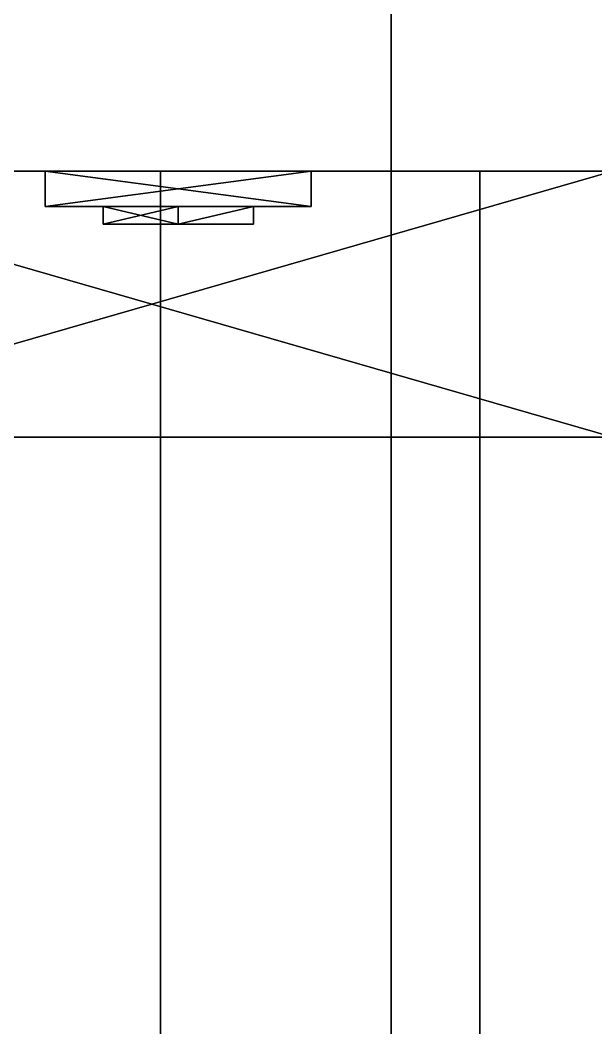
# Model space of a CAD drawing. Extents: x 0 to 4956, y -4930 to 0.
# Drawn here: x 624.1 to 656.5, y -1044.3 to -987.5 of the extents above; entities that cross this region are included whole.
import ezdxf

# ---------------------------------------------------------------- set-up
doc = ezdxf.new("R2010")
doc.units = 0
for name, color, linetype in [('LAYER0', 7, 'CONTINUOUS'), ('LAYER147', 7, 'CONTINUOUS'), ('LAYER150', 7, 'CONTINUOUS'), ('LAYER154', 7, 'CONTINUOUS'), ('LAYER161', 7, 'CONTINUOUS'), ('LAYER406', 253, 'CONTINUOUS'), ('LAYER408', 253, 'CONTINUOUS'), ('LAYER410', 253, 'CONTINUOUS'), ('LAYER412', 253, 'CONTINUOUS'), ('LAYER414', 253, 'CONTINUOUS'), ('LAYER639', 9, 'CONTINUOUS')]:
    doc.layers.add(name, color=color, linetype=linetype)

msp = doc.modelspace()

# ---------------------------------------------------------------- linework, layer by layer
at = {"layer": 'LAYER0', "invisible_edges": 1}
for points in [[(4956, 0), (0, -4930), (0, 0), (4956, 0)], [(4956, -4930, 5), (0, 0, 5), (0, -4930, 5), (4956, -4930, 5)], [(0, 0, 5), (4956, -4930, 5), (4956, 0, 5), (0, 0, 5)], [(0, -4930), (4956, 0), (4956, -4930), (0, -4930)]]:
    msp.add_3dface(points, dxfattribs=at)
at = {"layer": 'LAYER147', "invisible_edges": 1}
for points in [[(120, -996, 5), (670, -978, 5), (670, -996, 5), (120, -996, 5)], [(670, -978, 5), (120, -996, 5), (120, -978, 5), (670, -978, 5)], [(120, -978, 2545), (670, -996, 2545), (670, -978, 2545), (120, -978, 2545)], [(670, -996, 2545), (120, -978, 2545), (120, -996, 2545), (670, -996, 2545)], [(670, -996, 2545), (120, -996, 5), (670, -996, 5), (670, -996, 2545)], [(120, -996, 5), (670, -996, 2545), (120, -996, 2545), (120, -996, 5)]]:
    msp.add_3dface(points, dxfattribs=at)
at = {"layer": 'LAYER150', "invisible_edges": 1}
for points in [[(120, -996, 85), (670, -1776, 85), (120, -1776, 85), (120, -996, 85)], [(670, -1776, 85), (120, -996, 85), (670, -996, 85), (670, -1776, 85)], [(120, -996, 85), (670, -996, 103), (670, -996, 85), (120, -996, 85)], [(670, -996, 103), (120, -996, 85), (120, -996, 103), (670, -996, 103)], [(670, -996, 103), (120, -1776, 103), (670, -1776, 103), (670, -996, 103)], [(120, -1776, 103), (670, -996, 103), (120, -996, 103), (120, -1776, 103)]]:
    msp.add_3dface(points, dxfattribs=at)
at = {"layer": 'LAYER154', "invisible_edges": 1}
for points in [[(632, -996, 85), (632, -1776, 5), (632, -1776, 85), (632, -996, 85)], [(632, -1776, 5), (632, -996, 85), (632, -996, 5), (632, -1776, 5)], [(650, -996, 5), (632, -1776, 5), (632, -996, 5), (650, -996, 5)], [(632, -1776, 5), (650, -996, 5), (650, -1776, 5), (632, -1776, 5)], [(632, -996, 85), (650, -996, 5), (632, -996, 5), (632, -996, 85)], [(650, -996, 5), (632, -996, 85), (650, -996, 85), (650, -996, 5)], [(650, -1776, 85), (632, -996, 85), (632, -1776, 85), (650, -1776, 85)], [(632, -996, 85), (650, -1776, 85), (650, -996, 85), (632, -996, 85)], [(650, -996, 5), (650, -1776, 85), (650, -1776, 5), (650, -996, 5)], [(650, -1776, 85), (650, -996, 5), (650, -996, 85), (650, -1776, 85)]]:
    msp.add_3dface(points, dxfattribs=at)
at = {"layer": 'LAYER161', "invisible_edges": 1}
for points in [[(120, -1776, 2544), (670, -996, 2544), (120, -996, 2544), (120, -1776, 2544)], [(670, -996, 2544), (120, -1776, 2544), (670, -1776, 2544), (670, -996, 2544)], [(120, -996, 2526), (670, -996, 2544), (670, -996, 2526), (120, -996, 2526)], [(670, -996, 2544), (120, -996, 2526), (120, -996, 2544), (670, -996, 2544)], [(670, -1776, 2526), (120, -996, 2526), (670, -996, 2526), (670, -1776, 2526)], [(120, -996, 2526), (670, -1776, 2526), (120, -1776, 2526), (120, -996, 2526)]]:
    msp.add_3dface(points, dxfattribs=at)
at = {"layer": 'LAYER406'}
for points in [[(657.5, -996, 181.2174), (657.5, -1011, 181.2174), (605.5, -996, 181.2174), (657.5, -996, 181.2174)], [(605.5, -996, 181.2174), (657.5, -1011, 181.2174), (605.5, -1011, 181.2174), (605.5, -996, 181.2174)], [(605.5, -996, 194.7826), (605.5, -1011, 194.7826), (657.5, -996, 194.7826), (605.5, -996, 194.7826)], [(657.5, -996, 194.7826), (605.5, -1011, 194.7826), (657.5, -1011, 194.7826), (657.5, -996, 194.7826)], [(640.5, -998, 214), (640.5, -996, 214), (625.5, -996, 214), (640.5, -998, 214)], [(640.5, -998, 214), (625.5, -996, 214), (625.5, -998, 214), (640.5, -998, 214)], [(625.5, -998, 214), (625.5, -996, 214), (625.5, -996, 162), (625.5, -998, 214)], [(625.5, -998, 214), (625.5, -996, 162), (625.5, -998, 162), (625.5, -998, 214)], [(625.5, -998, 162), (625.5, -996, 162), (640.5, -996, 162), (625.5, -998, 162)], [(625.5, -998, 162), (640.5, -996, 162), (640.5, -998, 162), (625.5, -998, 162)], [(640.5, -996, 162), (640.5, -996, 214), (640.5, -998, 214), (640.5, -996, 162)], [(640.5, -996, 162), (640.5, -998, 214), (640.5, -998, 162), (640.5, -996, 162)], [(640.5, -998, 162), (640.5, -998, 214), (625.5, -998, 214), (640.5, -998, 162)], [(640.5, -998, 162), (625.5, -998, 214), (625.5, -998, 162), (640.5, -998, 162)], [(633, -999, 201.2939), (628.76, -999, 206.087), (633, -998, 201.2939), (633, -999, 201.2939)], [(633, -998, 201.2939), (628.76, -999, 206.087), (628.76, -998, 206.087), (633, -998, 201.2939)], [(628.76, -999, 206.087), (633, -999, 210.88), (628.76, -998, 206.087), (628.76, -999, 206.087)], [(628.76, -998, 206.087), (633, -999, 210.88), (633, -998, 210.88), (628.76, -998, 206.087)], [(633, -998, 210.88), (628.76, -998, 206.087), (633, -998, 201.2939), (633, -998, 210.88)], [(633, -999, 165.12), (628.76, -999, 169.913), (633, -998, 165.12), (633, -999, 165.12)], [(633, -998, 165.12), (628.76, -999, 169.913), (628.76, -998, 169.913), (633, -998, 165.12)], [(628.76, -999, 169.913), (633, -999, 174.7061), (628.76, -998, 169.913), (628.76, -999, 169.913)], [(628.76, -998, 169.913), (633, -999, 174.7061), (633, -998, 174.7061), (628.76, -998, 169.913)], [(633, -998, 174.7061), (628.76, -998, 169.913), (633, -998, 165.12), (633, -998, 174.7061)], [(637.24, -999, 206.087), (633, -999, 201.2939), (637.24, -998, 206.087), (637.24, -999, 206.087)], [(637.24, -998, 206.087), (633, -999, 201.2939), (633, -998, 201.2939), (637.24, -998, 206.087)], [(633, -998, 210.88), (633, -998, 201.2939), (637.24, -998, 206.087), (633, -998, 210.88)], [(633, -998, 210.88), (633, -999, 210.88), (637.24, -998, 206.087), (633, -998, 210.88)], [(637.24, -998, 206.087), (633, -999, 210.88), (637.24, -999, 206.087), (637.24, -998, 206.087)], [(637.24, -999, 169.913), (633, -999, 165.12), (637.24, -998, 169.913), (637.24, -999, 169.913)], [(637.24, -998, 169.913), (633, -999, 165.12), (633, -998, 165.12), (637.24, -998, 169.913)], [(633, -998, 174.7061), (633, -998, 165.12), (637.24, -998, 169.913), (633, -998, 174.7061)], [(633, -998, 174.7061), (633, -999, 174.7061), (637.24, -998, 169.913), (633, -998, 174.7061)], [(637.24, -998, 169.913), (633, -999, 174.7061), (637.24, -999, 169.913), (637.24, -998, 169.913)], [(633, -999, 210.88), (628.76, -999, 206.087), (637.24, -999, 206.087), (633, -999, 210.88)], [(637.24, -999, 206.087), (628.76, -999, 206.087), (633, -999, 201.2939), (637.24, -999, 206.087)], [(633, -999, 174.7061), (628.76, -999, 169.913), (637.24, -999, 169.913), (633, -999, 174.7061)], [(637.24, -999, 169.913), (628.76, -999, 169.913), (633, -999, 165.12), (637.24, -999, 169.913)], [(657.5, -1011, 181.2174), (657.5, -1011, 194.7826), (605.5, -1011, 181.2174), (657.5, -1011, 181.2174)], [(605.5, -1011, 181.2174), (657.5, -1011, 194.7826), (605.5, -1011, 194.7826), (605.5, -1011, 181.2174)]]:
    msp.add_3dface(points, dxfattribs=at)
at = {"layer": 'LAYER408'}
for points in [[(657.5, -996, 744.7174), (657.5, -1011, 744.7174), (605.5, -996, 744.7174), (657.5, -996, 744.7174)], [(605.5, -996, 744.7174), (657.5, -1011, 744.7174), (605.5, -1011, 744.7174), (605.5, -996, 744.7174)], [(605.5, -996, 758.2826), (605.5, -1011, 758.2826), (657.5, -996, 758.2826), (605.5, -996, 758.2826)], [(657.5, -996, 758.2826), (605.5, -1011, 758.2826), (657.5, -1011, 758.2826), (657.5, -996, 758.2826)], [(640.5, -998, 777.5), (640.5, -996, 777.5), (625.5, -996, 777.5), (640.5, -998, 777.5)], [(640.5, -998, 777.5), (625.5, -996, 777.5), (625.5, -998, 777.5), (640.5, -998, 777.5)], [(625.5, -998, 777.5), (625.5, -996, 777.5), (625.5, -996, 725.5), (625.5, -998, 777.5)], [(625.5, -998, 777.5), (625.5, -996, 725.5), (625.5, -998, 725.5), (625.5, -998, 777.5)], [(625.5, -998, 725.5), (625.5, -996, 725.5), (640.5, -996, 725.5), (625.5, -998, 725.5)], [(625.5, -998, 725.5), (640.5, -996, 725.5), (640.5, -998, 725.5), (625.5, -998, 725.5)], [(640.5, -996, 725.5), (640.5, -996, 777.5), (640.5, -998, 777.5), (640.5, -996, 725.5)], [(640.5, -996, 725.5), (640.5, -998, 777.5), (640.5, -998, 725.5), (640.5, -996, 725.5)], [(640.5, -998, 725.5), (640.5, -998, 777.5), (625.5, -998, 777.5), (640.5, -998, 725.5)], [(640.5, -998, 725.5), (625.5, -998, 777.5), (625.5, -998, 725.5), (640.5, -998, 725.5)], [(633, -999, 764.7939), (628.76, -999, 769.587), (633, -998, 764.7939), (633, -999, 764.7939)], [(633, -998, 764.7939), (628.76, -999, 769.587), (628.76, -998, 769.587), (633, -998, 764.7939)], [(628.76, -999, 769.587), (633, -999, 774.38), (628.76, -998, 769.587), (628.76, -999, 769.587)], [(628.76, -998, 769.587), (633, -999, 774.38), (633, -998, 774.38), (628.76, -998, 769.587)], [(633, -998, 774.38), (628.76, -998, 769.587), (633, -998, 764.7939), (633, -998, 774.38)], [(633, -999, 728.62), (628.76, -999, 733.413), (633, -998, 728.62), (633, -999, 728.62)], [(633, -998, 728.62), (628.76, -999, 733.413), (628.76, -998, 733.413), (633, -998, 728.62)], [(628.76, -999, 733.413), (633, -999, 738.2061), (628.76, -998, 733.413), (628.76, -999, 733.413)], [(628.76, -998, 733.413), (633, -999, 738.2061), (633, -998, 738.2061), (628.76, -998, 733.413)], [(633, -998, 738.2061), (628.76, -998, 733.413), (633, -998, 728.62), (633, -998, 738.2061)], [(637.24, -999, 769.587), (633, -999, 764.7939), (637.24, -998, 769.587), (637.24, -999, 769.587)], [(637.24, -998, 769.587), (633, -999, 764.7939), (633, -998, 764.7939), (637.24, -998, 769.587)], [(633, -998, 774.38), (633, -998, 764.7939), (637.24, -998, 769.587), (633, -998, 774.38)], [(633, -998, 774.38), (633, -999, 774.38), (637.24, -998, 769.587), (633, -998, 774.38)], [(637.24, -998, 769.587), (633, -999, 774.38), (637.24, -999, 769.587), (637.24, -998, 769.587)], [(637.24, -999, 733.413), (633, -999, 728.62), (637.24, -998, 733.413), (637.24, -999, 733.413)], [(637.24, -998, 733.413), (633, -999, 728.62), (633, -998, 728.62), (637.24, -998, 733.413)], [(633, -998, 738.2061), (633, -998, 728.62), (637.24, -998, 733.413), (633, -998, 738.2061)], [(633, -998, 738.2061), (633, -999, 738.2061), (637.24, -998, 733.413), (633, -998, 738.2061)], [(637.24, -998, 733.413), (633, -999, 738.2061), (637.24, -999, 733.413), (637.24, -998, 733.413)], [(633, -999, 774.38), (628.76, -999, 769.587), (637.24, -999, 769.587), (633, -999, 774.38)], [(637.24, -999, 769.587), (628.76, -999, 769.587), (633, -999, 764.7939), (637.24, -999, 769.587)], [(633, -999, 738.2061), (628.76, -999, 733.413), (637.24, -999, 733.413), (633, -999, 738.2061)], [(637.24, -999, 733.413), (628.76, -999, 733.413), (633, -999, 728.62), (637.24, -999, 733.413)], [(657.5, -1011, 744.7174), (657.5, -1011, 758.2826), (605.5, -1011, 744.7174), (657.5, -1011, 744.7174)], [(605.5, -1011, 744.7174), (657.5, -1011, 758.2826), (605.5, -1011, 758.2826), (605.5, -1011, 744.7174)]]:
    msp.add_3dface(points, dxfattribs=at)
at = {"layer": 'LAYER410'}
for points in [[(657.5, -996, 1308.217), (657.5, -1011, 1308.217), (605.5, -996, 1308.217), (657.5, -996, 1308.217)], [(605.5, -996, 1308.217), (657.5, -1011, 1308.217), (605.5, -1011, 1308.217), (605.5, -996, 1308.217)], [(605.5, -996, 1321.783), (605.5, -1011, 1321.783), (657.5, -996, 1321.783), (605.5, -996, 1321.783)], [(657.5, -996, 1321.783), (605.5, -1011, 1321.783), (657.5, -1011, 1321.783), (657.5, -996, 1321.783)], [(640.5, -998, 1341), (640.5, -996, 1341), (625.5, -996, 1341), (640.5, -998, 1341)], [(640.5, -998, 1341), (625.5, -996, 1341), (625.5, -998, 1341), (640.5, -998, 1341)], [(625.5, -998, 1341), (625.5, -996, 1341), (625.5, -996, 1289), (625.5, -998, 1341)], [(625.5, -998, 1341), (625.5, -996, 1289), (625.5, -998, 1289), (625.5, -998, 1341)], [(625.5, -998, 1289), (625.5, -996, 1289), (640.5, -996, 1289), (625.5, -998, 1289)], [(625.5, -998, 1289), (640.5, -996, 1289), (640.5, -998, 1289), (625.5, -998, 1289)], [(640.5, -996, 1289), (640.5, -996, 1341), (640.5, -998, 1341), (640.5, -996, 1289)], [(640.5, -996, 1289), (640.5, -998, 1341), (640.5, -998, 1289), (640.5, -996, 1289)], [(640.5, -998, 1289), (640.5, -998, 1341), (625.5, -998, 1341), (640.5, -998, 1289)], [(640.5, -998, 1289), (625.5, -998, 1341), (625.5, -998, 1289), (640.5, -998, 1289)], [(633, -999, 1328.294), (628.76, -999, 1333.087), (633, -998, 1328.294), (633, -999, 1328.294)], [(633, -998, 1328.294), (628.76, -999, 1333.087), (628.76, -998, 1333.087), (633, -998, 1328.294)], [(628.76, -999, 1333.087), (633, -999, 1337.88), (628.76, -998, 1333.087), (628.76, -999, 1333.087)], [(628.76, -998, 1333.087), (633, -999, 1337.88), (633, -998, 1337.88), (628.76, -998, 1333.087)], [(633, -998, 1337.88), (628.76, -998, 1333.087), (633, -998, 1328.294), (633, -998, 1337.88)], [(633, -999, 1292.12), (628.76, -999, 1296.913), (633, -998, 1292.12), (633, -999, 1292.12)], [(633, -998, 1292.12), (628.76, -999, 1296.913), (628.76, -998, 1296.913), (633, -998, 1292.12)], [(628.76, -999, 1296.913), (633, -999, 1301.706), (628.76, -998, 1296.913), (628.76, -999, 1296.913)], [(628.76, -998, 1296.913), (633, -999, 1301.706), (633, -998, 1301.706), (628.76, -998, 1296.913)], [(633, -998, 1301.706), (628.76, -998, 1296.913), (633, -998, 1292.12), (633, -998, 1301.706)], [(637.24, -999, 1333.087), (633, -999, 1328.294), (637.24, -998, 1333.087), (637.24, -999, 1333.087)], [(637.24, -998, 1333.087), (633, -999, 1328.294), (633, -998, 1328.294), (637.24, -998, 1333.087)], [(633, -998, 1337.88), (633, -998, 1328.294), (637.24, -998, 1333.087), (633, -998, 1337.88)], [(633, -998, 1337.88), (633, -999, 1337.88), (637.24, -998, 1333.087), (633, -998, 1337.88)], [(637.24, -998, 1333.087), (633, -999, 1337.88), (637.24, -999, 1333.087), (637.24, -998, 1333.087)], [(637.24, -999, 1296.913), (633, -999, 1292.12), (637.24, -998, 1296.913), (637.24, -999, 1296.913)], [(637.24, -998, 1296.913), (633, -999, 1292.12), (633, -998, 1292.12), (637.24, -998, 1296.913)], [(633, -998, 1301.706), (633, -998, 1292.12), (637.24, -998, 1296.913), (633, -998, 1301.706)], [(633, -998, 1301.706), (633, -999, 1301.706), (637.24, -998, 1296.913), (633, -998, 1301.706)], [(637.24, -998, 1296.913), (633, -999, 1301.706), (637.24, -999, 1296.913), (637.24, -998, 1296.913)], [(633, -999, 1337.88), (628.76, -999, 1333.087), (637.24, -999, 1333.087), (633, -999, 1337.88)], [(637.24, -999, 1333.087), (628.76, -999, 1333.087), (633, -999, 1328.294), (637.24, -999, 1333.087)], [(633, -999, 1301.706), (628.76, -999, 1296.913), (637.24, -999, 1296.913), (633, -999, 1301.706)], [(637.24, -999, 1296.913), (628.76, -999, 1296.913), (633, -999, 1292.12), (637.24, -999, 1296.913)], [(657.5, -1011, 1308.217), (657.5, -1011, 1321.783), (605.5, -1011, 1308.217), (657.5, -1011, 1308.217)], [(605.5, -1011, 1308.217), (657.5, -1011, 1321.783), (605.5, -1011, 1321.783), (605.5, -1011, 1308.217)]]:
    msp.add_3dface(points, dxfattribs=at)
at = {"layer": 'LAYER412'}
for points in [[(657.5, -996, 1871.717), (657.5, -1011, 1871.717), (605.5, -996, 1871.717), (657.5, -996, 1871.717)], [(605.5, -996, 1871.717), (657.5, -1011, 1871.717), (605.5, -1011, 1871.717), (605.5, -996, 1871.717)], [(605.5, -996, 1885.283), (605.5, -1011, 1885.283), (657.5, -996, 1885.283), (605.5, -996, 1885.283)], [(657.5, -996, 1885.283), (605.5, -1011, 1885.283), (657.5, -1011, 1885.283), (657.5, -996, 1885.283)], [(640.5, -998, 1904.5), (640.5, -996, 1904.5), (625.5, -996, 1904.5), (640.5, -998, 1904.5)], [(640.5, -998, 1904.5), (625.5, -996, 1904.5), (625.5, -998, 1904.5), (640.5, -998, 1904.5)], [(625.5, -998, 1904.5), (625.5, -996, 1904.5), (625.5, -996, 1852.5), (625.5, -998, 1904.5)], [(625.5, -998, 1904.5), (625.5, -996, 1852.5), (625.5, -998, 1852.5), (625.5, -998, 1904.5)], [(625.5, -998, 1852.5), (625.5, -996, 1852.5), (640.5, -996, 1852.5), (625.5, -998, 1852.5)], [(625.5, -998, 1852.5), (640.5, -996, 1852.5), (640.5, -998, 1852.5), (625.5, -998, 1852.5)], [(640.5, -996, 1852.5), (640.5, -996, 1904.5), (640.5, -998, 1904.5), (640.5, -996, 1852.5)], [(640.5, -996, 1852.5), (640.5, -998, 1904.5), (640.5, -998, 1852.5), (640.5, -996, 1852.5)], [(640.5, -998, 1852.5), (640.5, -998, 1904.5), (625.5, -998, 1904.5), (640.5, -998, 1852.5)], [(640.5, -998, 1852.5), (625.5, -998, 1904.5), (625.5, -998, 1852.5), (640.5, -998, 1852.5)], [(633, -999, 1891.794), (628.76, -999, 1896.587), (633, -998, 1891.794), (633, -999, 1891.794)], [(633, -998, 1891.794), (628.76, -999, 1896.587), (628.76, -998, 1896.587), (633, -998, 1891.794)], [(628.76, -999, 1896.587), (633, -999, 1901.38), (628.76, -998, 1896.587), (628.76, -999, 1896.587)], [(628.76, -998, 1896.587), (633, -999, 1901.38), (633, -998, 1901.38), (628.76, -998, 1896.587)], [(633, -998, 1901.38), (628.76, -998, 1896.587), (633, -998, 1891.794), (633, -998, 1901.38)], [(633, -999, 1855.62), (628.76, -999, 1860.413), (633, -998, 1855.62), (633, -999, 1855.62)], [(633, -998, 1855.62), (628.76, -999, 1860.413), (628.76, -998, 1860.413), (633, -998, 1855.62)], [(628.76, -999, 1860.413), (633, -999, 1865.206), (628.76, -998, 1860.413), (628.76, -999, 1860.413)], [(628.76, -998, 1860.413), (633, -999, 1865.206), (633, -998, 1865.206), (628.76, -998, 1860.413)], [(633, -998, 1865.206), (628.76, -998, 1860.413), (633, -998, 1855.62), (633, -998, 1865.206)], [(637.24, -999, 1896.587), (633, -999, 1891.794), (637.24, -998, 1896.587), (637.24, -999, 1896.587)], [(637.24, -998, 1896.587), (633, -999, 1891.794), (633, -998, 1891.794), (637.24, -998, 1896.587)], [(633, -998, 1901.38), (633, -998, 1891.794), (637.24, -998, 1896.587), (633, -998, 1901.38)], [(633, -998, 1901.38), (633, -999, 1901.38), (637.24, -998, 1896.587), (633, -998, 1901.38)], [(637.24, -998, 1896.587), (633, -999, 1901.38), (637.24, -999, 1896.587), (637.24, -998, 1896.587)], [(637.24, -999, 1860.413), (633, -999, 1855.62), (637.24, -998, 1860.413), (637.24, -999, 1860.413)], [(637.24, -998, 1860.413), (633, -999, 1855.62), (633, -998, 1855.62), (637.24, -998, 1860.413)], [(633, -998, 1865.206), (633, -998, 1855.62), (637.24, -998, 1860.413), (633, -998, 1865.206)], [(633, -998, 1865.206), (633, -999, 1865.206), (637.24, -998, 1860.413), (633, -998, 1865.206)], [(637.24, -998, 1860.413), (633, -999, 1865.206), (637.24, -999, 1860.413), (637.24, -998, 1860.413)], [(633, -999, 1901.38), (628.76, -999, 1896.587), (637.24, -999, 1896.587), (633, -999, 1901.38)], [(637.24, -999, 1896.587), (628.76, -999, 1896.587), (633, -999, 1891.794), (637.24, -999, 1896.587)], [(633, -999, 1865.206), (628.76, -999, 1860.413), (637.24, -999, 1860.413), (633, -999, 1865.206)], [(637.24, -999, 1860.413), (628.76, -999, 1860.413), (633, -999, 1855.62), (637.24, -999, 1860.413)], [(657.5, -1011, 1871.717), (657.5, -1011, 1885.283), (605.5, -1011, 1871.717), (657.5, -1011, 1871.717)], [(605.5, -1011, 1871.717), (657.5, -1011, 1885.283), (605.5, -1011, 1885.283), (605.5, -1011, 1871.717)]]:
    msp.add_3dface(points, dxfattribs=at)
at = {"layer": 'LAYER414'}
for points in [[(657.5, -996, 2435.217), (657.5, -1011, 2435.217), (605.5, -996, 2435.217), (657.5, -996, 2435.217)], [(605.5, -996, 2435.217), (657.5, -1011, 2435.217), (605.5, -1011, 2435.217), (605.5, -996, 2435.217)], [(605.5, -996, 2448.783), (605.5, -1011, 2448.783), (657.5, -996, 2448.783), (605.5, -996, 2448.783)], [(657.5, -996, 2448.783), (605.5, -1011, 2448.783), (657.5, -1011, 2448.783), (657.5, -996, 2448.783)], [(640.5, -998, 2468), (640.5, -996, 2468), (625.5, -996, 2468), (640.5, -998, 2468)], [(640.5, -998, 2468), (625.5, -996, 2468), (625.5, -998, 2468), (640.5, -998, 2468)], [(625.5, -998, 2468), (625.5, -996, 2468), (625.5, -996, 2416), (625.5, -998, 2468)], [(625.5, -998, 2468), (625.5, -996, 2416), (625.5, -998, 2416), (625.5, -998, 2468)], [(625.5, -998, 2416), (625.5, -996, 2416), (640.5, -996, 2416), (625.5, -998, 2416)], [(625.5, -998, 2416), (640.5, -996, 2416), (640.5, -998, 2416), (625.5, -998, 2416)], [(640.5, -996, 2416), (640.5, -996, 2468), (640.5, -998, 2468), (640.5, -996, 2416)], [(640.5, -996, 2416), (640.5, -998, 2468), (640.5, -998, 2416), (640.5, -996, 2416)], [(640.5, -998, 2416), (640.5, -998, 2468), (625.5, -998, 2468), (640.5, -998, 2416)], [(640.5, -998, 2416), (625.5, -998, 2468), (625.5, -998, 2416), (640.5, -998, 2416)], [(633, -999, 2455.294), (628.76, -999, 2460.087), (633, -998, 2455.294), (633, -999, 2455.294)], [(633, -998, 2455.294), (628.76, -999, 2460.087), (628.76, -998, 2460.087), (633, -998, 2455.294)], [(628.76, -999, 2460.087), (633, -999, 2464.88), (628.76, -998, 2460.087), (628.76, -999, 2460.087)], [(628.76, -998, 2460.087), (633, -999, 2464.88), (633, -998, 2464.88), (628.76, -998, 2460.087)], [(633, -998, 2464.88), (628.76, -998, 2460.087), (633, -998, 2455.294), (633, -998, 2464.88)], [(633, -999, 2419.12), (628.76, -999, 2423.913), (633, -998, 2419.12), (633, -999, 2419.12)], [(633, -998, 2419.12), (628.76, -999, 2423.913), (628.76, -998, 2423.913), (633, -998, 2419.12)], [(628.76, -999, 2423.913), (633, -999, 2428.706), (628.76, -998, 2423.913), (628.76, -999, 2423.913)], [(628.76, -998, 2423.913), (633, -999, 2428.706), (633, -998, 2428.706), (628.76, -998, 2423.913)], [(633, -998, 2428.706), (628.76, -998, 2423.913), (633, -998, 2419.12), (633, -998, 2428.706)], [(637.24, -999, 2460.087), (633, -999, 2455.294), (637.24, -998, 2460.087), (637.24, -999, 2460.087)], [(637.24, -998, 2460.087), (633, -999, 2455.294), (633, -998, 2455.294), (637.24, -998, 2460.087)], [(633, -998, 2464.88), (633, -998, 2455.294), (637.24, -998, 2460.087), (633, -998, 2464.88)], [(633, -998, 2464.88), (633, -999, 2464.88), (637.24, -998, 2460.087), (633, -998, 2464.88)], [(637.24, -998, 2460.087), (633, -999, 2464.88), (637.24, -999, 2460.087), (637.24, -998, 2460.087)], [(637.24, -999, 2423.913), (633, -999, 2419.12), (637.24, -998, 2423.913), (637.24, -999, 2423.913)], [(637.24, -998, 2423.913), (633, -999, 2419.12), (633, -998, 2419.12), (637.24, -998, 2423.913)], [(633, -998, 2428.706), (633, -998, 2419.12), (637.24, -998, 2423.913), (633, -998, 2428.706)], [(633, -998, 2428.706), (633, -999, 2428.706), (637.24, -998, 2423.913), (633, -998, 2428.706)], [(637.24, -998, 2423.913), (633, -999, 2428.706), (637.24, -999, 2423.913), (637.24, -998, 2423.913)], [(633, -999, 2464.88), (628.76, -999, 2460.087), (637.24, -999, 2460.087), (633, -999, 2464.88)], [(637.24, -999, 2460.087), (628.76, -999, 2460.087), (633, -999, 2455.294), (637.24, -999, 2460.087)], [(633, -999, 2428.706), (628.76, -999, 2423.913), (637.24, -999, 2423.913), (633, -999, 2428.706)], [(637.24, -999, 2423.913), (628.76, -999, 2423.913), (633, -999, 2419.12), (637.24, -999, 2423.913)], [(657.5, -1011, 2435.217), (657.5, -1011, 2448.783), (605.5, -1011, 2435.217), (657.5, -1011, 2435.217)], [(605.5, -1011, 2435.217), (657.5, -1011, 2448.783), (605.5, -1011, 2448.783), (605.5, -1011, 2435.217)]]:
    msp.add_3dface(points, dxfattribs=at)
at = {"layer": 'LAYER639', "invisible_edges": 1}
for points in [[(645, -170, 2645), (645, -1785, 2545), (645, -1785, 2645), (645, -170, 2645)], [(645, -1785, 2545), (645, -170, 2645), (645, -170, 2545), (645, -1785, 2545)], [(663, -170, 2545), (645, -1785, 2545), (645, -170, 2545), (663, -170, 2545)], [(645, -1785, 2545), (663, -170, 2545), (663, -1785, 2545), (645, -1785, 2545)], [(663, -1785, 2645), (645, -170, 2645), (645, -1785, 2645), (663, -1785, 2645)], [(645, -170, 2645), (663, -1785, 2645), (663, -170, 2645), (645, -170, 2645)]]:
    msp.add_3dface(points, dxfattribs=at)

doc.saveas('drawing.dxf')
